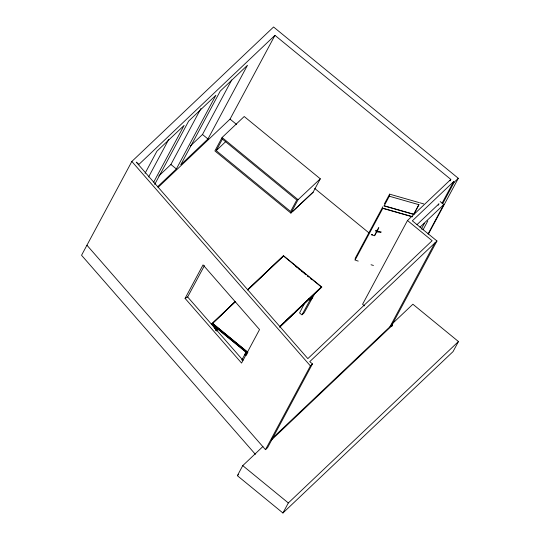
<?xml version="1.0" encoding="UTF-8"?>
<svg xmlns="http://www.w3.org/2000/svg" width="540" height="540" viewBox="0 0 540 540"><rect width="100%" height="100%" fill="white"/><g stroke="black" fill="none" stroke-linecap="round" stroke-linejoin="round"><path stroke-width="0.81" d="M215.825 329.913L217.202 328.361M355.118 259.477L355.32 258.093L382.853 206.739M389.313 196.222L418.939 204.701L413.741 214.4L384.109 205.916L389.313 196.222L389.61 194.15L419.236 202.628M304.729 302.92L299.572 312.964L301.941 314.908L312.194 296.116M428.51 233.901L458.318 178.308L273.571 27L131.848 161.46L81.547 255.272L255.407 454.343M145.051 173.333L156.904 151.22L184.126 125.395L153.697 182.149M148.622 176.938L168.777 139.347M154.683 184.464L188.669 121.075L215.892 95.249L176.371 168.959L157.619 186.752M158.807 175.959L170.903 164.484L200.941 108.466M190.384 145.976L202.487 134.494L231.728 79.954M207.954 138.976L247.475 65.266L220.253 91.091L180.731 164.801L207.954 138.976L202.487 134.494M158.092 187.38L230.047 119.111L274.954 35.35L450.826 179.395L450.036 180.873M292.707 211.356L313.106 192.213L290.885 213.091L214.886 150.917L222.102 137.484M221.589 138.442L296.771 200.003L290.608 211.491L216.223 150.626L222.406 139.111M185.085 298.391L203.047 264.884L259.538 329.569L241.569 363.069L185.085 298.391L187.643 296.953L204.431 265.633M246.814 352.674L211.781 323.993L235.251 301.475M247.745 352.418L212.49 323.305L247.833 352.249M214.029 326.936L215.615 326.909L216.425 328.597L214.029 326.936L214.751 325.6M216.257 328.759L216.972 327.416M216.904 328.232L216.149 329.636L214.508 328.293M217.532 327.915L217.175 328.583L245.714 351.938M216.635 331.067L217.715 329.056M290.885 213.091L298.067 199.692L320.294 178.808L244.208 116.512L222.075 137.511L298.067 199.692M313.106 192.213L320.294 178.808M283.223 256.21L283.487 255.704L321.773 287.044L279.976 326.943M248.258 289.46L283.594 255.845L247.739 289.865M245.417 354.132L244.978 354.193L241.832 360.052L242.851 359.087M246.091 352.114L245.066 354.024L246.159 354.922M246.665 351.722L245.95 353.059L247.064 353.97M302.495 314.381L304.155 312.809L314.746 293.699M305.62 302.049L321.509 286.889L279.578 326.673M392.074 323.959L412.884 304.223L458.453 341.537L453.06 351.587L282.933 513L237.364 475.686L242.757 465.635L262.953 446.472M384.406 203.843L389.61 194.15M355.023 260.172L382.556 208.811M376.589 230.654L376.859 230.148L376.785 230.675L377.669 231.127L381.186 231.937M374.686 235.292L376.549 231.809M377.298 230.418L378.79 227.637L374.618 235.764L371.358 234.826L371.425 234.353L372.728 234.731M86.94 245.221L265.484 449.665L310.399 365.904L312.485 363.926L309.731 361.665L436.961 240.989L412.344 220.826L453.573 181.71L454.194 182.223L442.672 203.715M312.464 363.906L267.57 447.687L265.484 449.665M450.826 179.395L407.484 220.523L362.57 304.283L364.514 305.876M418.959 204.559L413.762 214.252L384.136 205.767M421.274 229.203L424.42 223.337M423.056 229.797L427.802 220.948M438.176 205.274L438.966 203.803L417.015 224.626M442.051 203.209L453.573 181.71M428.031 234.002L443.819 204.559L440.174 201.575M282.933 513L288.326 502.949L458.453 341.537M389.975 326.72L434.862 242.946M272.147 438.473L392.054 324.749L436.961 240.989M391.743 326.558L392.513 325.121L392.054 324.749M274.954 35.35L138.976 164.369L136.242 162.128L307.847 358.621L432.128 240.705L407.484 220.523M216.223 150.626L225.794 141.548M247.462 289.885L283.487 255.704M211.781 323.993L235.582 301.401M212.402 323.474L234.887 302.144M217.168 328.671L216.095 329.413M216.061 329.805L217.593 328.354M215.791 330.305L217.829 328.367M216.122 330.156L217.654 328.705M216.034 330.325L218.072 328.388M245.504 353.363L246.429 354.416M279.484 326.842L283.135 323.379M285.566 321.077L293.463 313.578M295.893 311.269L304.405 303.203M279.639 327.017L321.773 287.044M312.593 297.716L310.041 300.139L308.401 298.796M454.194 182.223L458.318 178.308M419.985 227.171L443.819 204.559M271.418 440.012L392.513 325.121M237.364 475.686L238.592 474.525M380.916 232.443L376.198 231.795L375.401 230.317M245.376 354.098L246.119 352.897L247.232 353.808M420.066 202.865L423.711 203.911M382.833 208.197L412.459 216.682M382.806 208.346L412.439 216.83M355.82 260.401L358.223 261.083M371.041 264.755L373.444 265.444M230.047 119.111L236.56 124.443M314.726 188.467L368.786 232.747M283.5 256.014L305.998 274.428M307.28 275.481L309.211 277.06M310.493 278.113L321.422 287.057M295.468 266.22L296.764 267.287M298.067 268.353L300.024 269.953M301.32 271.019L302.684 272.14M303.986 273.206L305.93 274.799M307.226 275.859L308.529 276.919M310.473 278.519L311.769 279.578M170.903 164.484L176.371 168.959M212.051 323.487L247.732 352.708M214.198 326.774L216.425 328.597M245.248 353.687L246.341 354.584M244.978 354.193L246.071 355.09M244.796 354.53L245.889 355.421M244.708 354.692L245.801 355.59M242.757 465.635L288.326 502.949M131.848 161.46L310.399 365.904M187.643 296.953L243.02 360.362"/></g></svg>
